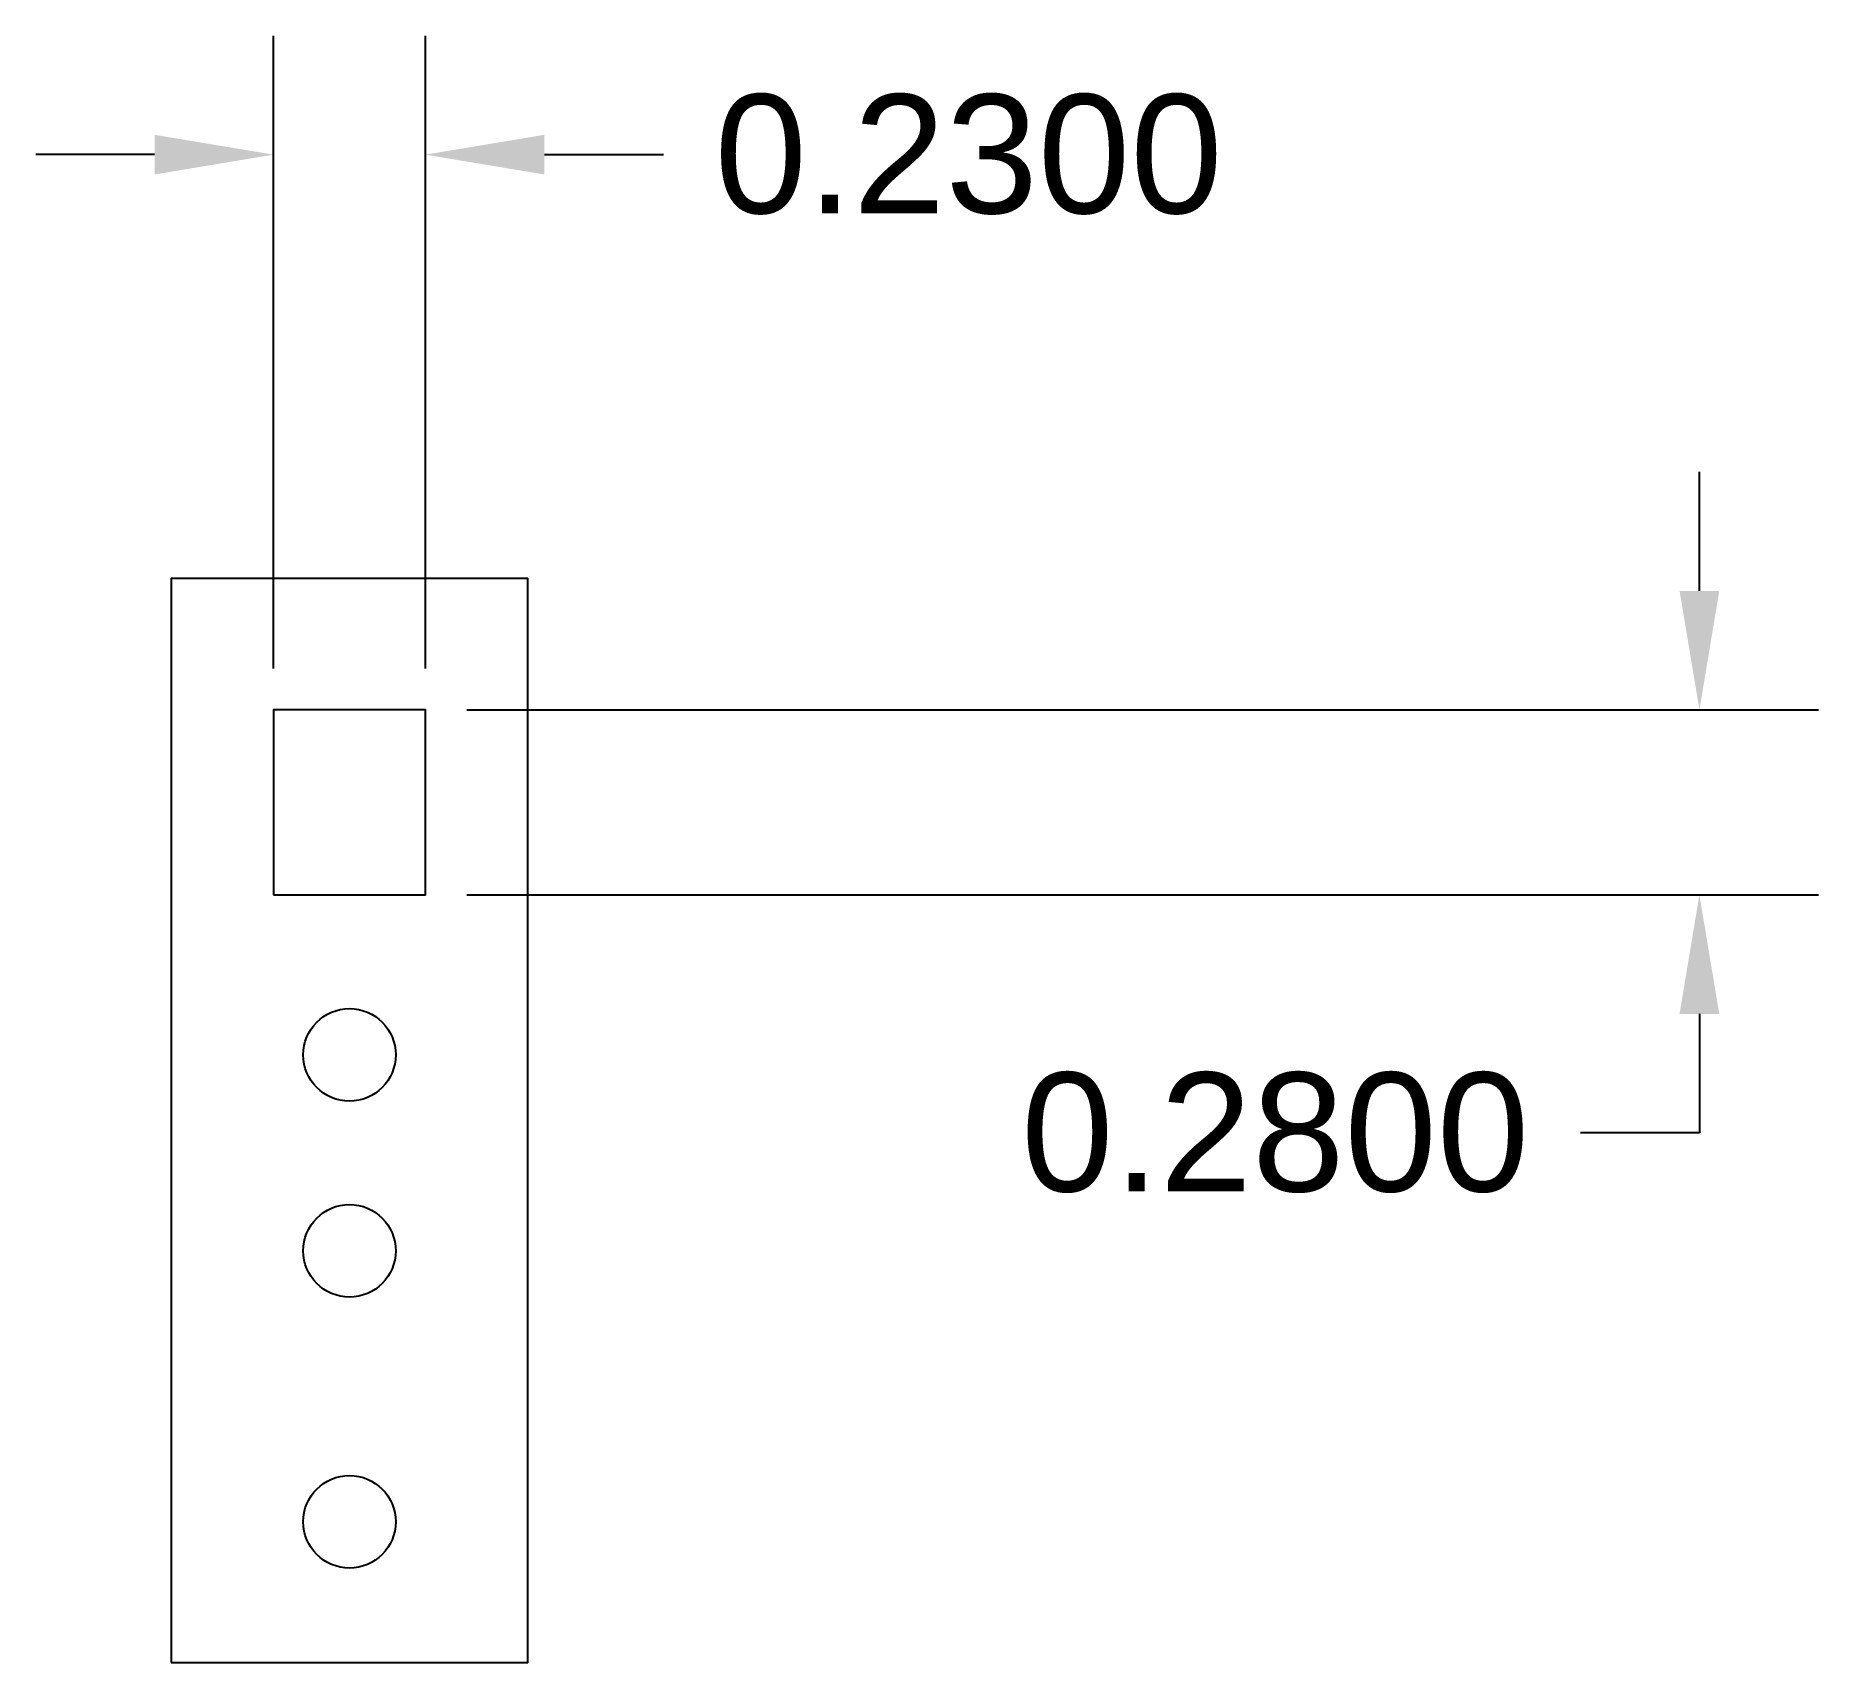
# Model space of a CAD drawing. Header units: inches. Extents: x 3.97 to 6.67, y 36.4 to 38.86.
import ezdxf

# ---------------------------------------------------------------- set-up
doc = ezdxf.new("R2010")
doc.units = ezdxf.units.IN
doc.header["$MEASUREMENT"] = 0
doc.layers.get('0').update_dxf_attribs({"color": 1})
doc.layers.add('dimensions', color=4, linetype='Continuous')
doc.styles.get("Standard").update_dxf_attribs({"font": 'Arial Regular.ttf'})
doc.dimstyles.get("Standard").update_dxf_attribs({"dimtxt": 0.18, "dimasz": 0.18, "dimexe": 0.18, "dimexo": 0.0625, "dimgap": 0.09, "dimtad": 0, "dimtih": 1, "dimtoh": 1, "dimdec": 4, "dimzin": 0, "dimdsep": 46, "dimtxsty": 'Standard', "dimcen": 0.09, "dimadec": 0, "dimazin": 0, "dimtfac": 1, "dimtdec": 4, "dimtofl": 0, "dimtmove": 0, "dimatfit": 3, "dimfxl": 1, "dimtolj": 1, "dimtzin": 0, "dimarcsym": 0})

# ---------------------------------------------------------------- blocks, each defined once
blk = doc.blocks.new('*D21')
at = {"layer": 'Defpoints', "color": 0, "transparency": 16777216}
for p in [(4.5641, 37.8398), (4.5641, 37.5598), (6.4921, 37.5598)]:
    blk.add_point(p, dxfattribs=at)
at = {"layer": 'dimensions', "color": 0, "lineweight": -2, "transparency": 16777216}
for p, q in [((6.4921, 38.0198), (6.4921, 38.1998)), ((4.6266, 37.8398), (6.6721, 37.8398)), ((4.6266, 37.5598), (6.6721, 37.5598)), ((6.4921, 37.3798), (6.4921, 37.1998)), ((6.4921, 37.1998), (6.3121, 37.1998))]:
    blk.add_line(p, q, dxfattribs=at)
at = {"layer": 'dimensions', "color": 0, "transparency": 16777216}
for points in [[(6.4621, 38.0198), (6.5221, 38.0198), (6.4921, 37.8398)], [(6.4621, 37.3798), (6.5221, 37.3798), (6.4921, 37.5598)]]:
    blk.add_solid(points, dxfattribs=at)
at = {"layer": 'dimensions', "color": 0, "transparency": 16777216, "insert": (5.8501, 37.1998), "char_height": 0.18, "attachment_point": 5}
blk.add_mtext('\\A1;0.2800', dxfattribs=at)
blk = doc.blocks.new('*D22')
at = {"layer": 'Defpoints', "color": 0, "transparency": 16777216}
for p in [(4.5641, 38.68), (4.3341, 37.8398), (4.5641, 37.8398)]:
    blk.add_point(p, dxfattribs=at)
at = {"layer": 'dimensions', "color": 0, "lineweight": -2, "transparency": 16777216}
for p, q in [((4.3341, 37.9023), (4.3341, 38.86)), ((4.5641, 37.9023), (4.5641, 38.86)), ((4.1541, 38.68), (3.9741, 38.68)), ((4.7441, 38.68), (4.9241, 38.68))]:
    blk.add_line(p, q, dxfattribs=at)
at = {"layer": 'dimensions', "color": 0, "transparency": 16777216}
for points in [[(4.1541, 38.71), (4.1541, 38.65), (4.3341, 38.68)], [(4.7441, 38.71), (4.7441, 38.65), (4.5641, 38.68)]]:
    blk.add_solid(points, dxfattribs=at)
at = {"layer": 'dimensions', "color": 0, "transparency": 16777216, "insert": (5.3861, 38.68), "char_height": 0.18, "attachment_point": 5}
blk.add_mtext('\\A1;0.2300', dxfattribs=at)

msp = doc.modelspace()

# ---------------------------------------------------------------- linework, layer by layer
for points in [[(4.17901, 36.39857), (4.71901, 36.39857), (4.71901, 38.03857), (4.17901, 38.03857)], [(4.33408, 37.55981), (4.56408, 37.55981), (4.56408, 37.83981), (4.33408, 37.83981)]]:
    msp.add_lwpolyline(points, close=True)
for centre in [(4.44904, 37.31779), (4.44905, 37.02133), (4.44902, 36.61131)]:
    msp.add_circle(centre, 0.07)

# ---------------------------------------------------------------- dimensions: what is measured, and where the dimension line sits
at = {"layer": 'dimensions'}
dim = msp.add_linear_dim(base=(4.56408, 38.68004), p1=(4.33408, 37.83981), p2=(4.56408, 37.83981), dimstyle='Standard', dxfattribs=at)
dim.commit()
dim.dimension.update_dxf_attribs({"geometry": '*D22', "text_midpoint": (5.38611, 38.68004)})
dim = msp.add_linear_dim(base=(6.49211, 37.55981), p1=(4.56408, 37.83981), p2=(4.56408, 37.55981), angle=90, dimstyle='Standard', dxfattribs=at)
dim.commit()
dim.dimension.update_dxf_attribs({"geometry": '*D21', "text_midpoint": (5.85007, 37.19981)})

doc.saveas('drawing.dxf')
